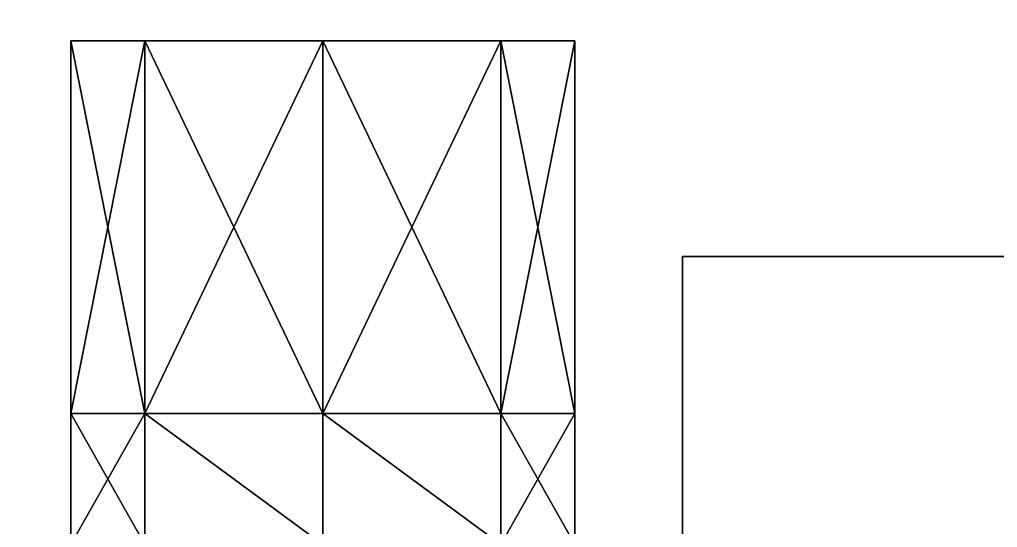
# Model space of a CAD drawing. Extents: x -150 to 2334, y -150 to 2984.
# Drawn here: x 1696.79 to 1710.37, y 2153.03 to 2160.09 of the extents above; entities that cross this region are included whole.
import ezdxf

# ---------------------------------------------------------------- set-up
doc = ezdxf.new("R2010")
doc.units = 0
for name, color, linetype in [('LAYER0', 7, 'CONTINUOUS'), ('LAYER276', 7, 'CONTINUOUS'), ('LAYER311', 7, 'CONTINUOUS'), ('LAYER582', 9, 'CONTINUOUS'), ('LAYER585', 9, 'CONTINUOUS'), ('LAYER594', 7, 'CONTINUOUS'), ('LAYER599', 7, 'CONTINUOUS'), ('LAYER631', 9, 'CONTINUOUS'), ('LAYER634', 9, 'CONTINUOUS'), ('LAYER643', 7, 'CONTINUOUS'), ('LAYER648', 7, 'CONTINUOUS'), ('LAYER680', 9, 'CONTINUOUS'), ('LAYER683', 9, 'CONTINUOUS'), ('LAYER692', 7, 'CONTINUOUS'), ('LAYER697', 7, 'CONTINUOUS'), ('LAYER73', 7, 'CONTINUOUS'), ('LAYER82', 7, 'CONTINUOUS'), ('LAYER99', 7, 'CONTINUOUS')]:
    doc.layers.add(name, color=color, linetype=linetype)

msp = doc.modelspace()

# ---------------------------------------------------------------- linework, layer by layer
at = {"layer": 'LAYER0', "invisible_edges": 1}
for points in [[(2334, 2984, -5), (-150, -150, -5), (-150, 2984, -5), (2334, 2984, -5)], [(-150, -150, -5), (2334, 2984, -5), (2334, -150, -5), (-150, -150, -5)], [(2334, -150), (-150, 2984), (-150, -150), (2334, -150)], [(-150, 2984), (2334, -150), (2334, 2984), (-150, 2984)]]:
    msp.add_3dface(points, dxfattribs=at)
at = {"layer": 'LAYER276', "invisible_edges": 1}
for points in [[(2164, 1507.122, 80), (1614, 2219.792, 80), (2164, 2219.792, 80), (2164, 1507.122, 80)], [(1614, 2219.792, 80), (2164, 1507.122, 80), (1614, 1507.122, 80), (1614, 2219.792, 80)], [(1614, 1507.122, 98), (2164, 2219.792, 98), (1614, 2219.792, 98), (1614, 1507.122, 98)], [(2164, 2219.792, 98), (1614, 1507.122, 98), (2164, 1507.122, 98), (2164, 2219.792, 98)]]:
    msp.add_3dface(points, dxfattribs=at)
at = {"layer": 'LAYER311', "invisible_edges": 1}
for points in [[(2164, 2219.792, 2349), (1614, 1507.122, 2349), (2164, 1507.122, 2349), (2164, 2219.792, 2349)], [(1614, 1507.122, 2349), (2164, 2219.792, 2349), (1614, 2219.792, 2349), (1614, 1507.122, 2349)], [(1614, 2219.792, 2331), (2164, 1507.122, 2331), (1614, 1507.122, 2331), (1614, 2219.792, 2331)], [(2164, 1507.122, 2331), (1614, 2219.792, 2331), (2164, 2219.792, 2331), (2164, 1507.122, 2331)]]:
    msp.add_3dface(points, dxfattribs=at)
at = {"layer": 'LAYER582'}
for points in [[(1698.525, 2159.792, 397.5251), (1698.525, 2154.612, 397.5251), (1697.5, 2159.792, 400), (1698.525, 2159.792, 397.5251)], [(1697.5, 2159.792, 400), (1698.525, 2154.612, 397.5251), (1697.5, 2154.612, 400), (1697.5, 2159.792, 400)], [(1698.525, 2159.792, 402.4749), (1701, 2159.792, 396.5), (1697.5, 2159.792, 400), (1698.525, 2159.792, 402.4749)], [(1697.5, 2159.792, 400), (1701, 2159.792, 396.5), (1698.525, 2159.792, 397.5251), (1697.5, 2159.792, 400)], [(1698.525, 2154.612, 397.5251), (1697.5, 2154.612, 400), (1698.525, 2159.792, 397.5251), (1698.525, 2154.612, 397.5251)], [(1698.525, 2159.792, 397.5251), (1697.5, 2154.612, 400), (1697.5, 2159.792, 400), (1698.525, 2159.792, 397.5251)], [(1698.525, 2159.792, 402.4749), (1697.5, 2159.792, 400), (1698.525, 2154.612, 402.4749), (1698.525, 2159.792, 402.4749)], [(1698.525, 2154.612, 402.4749), (1697.5, 2159.792, 400), (1697.5, 2154.612, 400), (1698.525, 2154.612, 402.4749)], [(1701, 2154.612, 396.5), (1698.525, 2154.612, 397.5251), (1701, 2159.792, 396.5), (1701, 2154.612, 396.5)], [(1701, 2159.792, 396.5), (1698.525, 2154.612, 397.5251), (1698.525, 2159.792, 397.5251), (1701, 2159.792, 396.5)], [(1701, 2159.792, 403.5), (1701, 2159.792, 396.5), (1698.525, 2159.792, 402.4749), (1701, 2159.792, 403.5)], [(1701, 2159.792, 403.5), (1698.525, 2159.792, 402.4749), (1701, 2154.612, 403.5), (1701, 2159.792, 403.5)], [(1701, 2154.612, 403.5), (1698.525, 2159.792, 402.4749), (1698.525, 2154.612, 402.4749), (1701, 2154.612, 403.5)], [(1703.475, 2154.612, 397.5251), (1701, 2154.612, 396.5), (1703.475, 2159.792, 397.5251), (1703.475, 2154.612, 397.5251)], [(1703.475, 2159.792, 397.5251), (1701, 2154.612, 396.5), (1701, 2159.792, 396.5), (1703.475, 2159.792, 397.5251)], [(1703.475, 2159.792, 402.4749), (1701, 2159.792, 403.5), (1703.475, 2154.612, 402.4749), (1703.475, 2159.792, 402.4749)], [(1703.475, 2154.612, 402.4749), (1701, 2159.792, 403.5), (1701, 2154.612, 403.5), (1703.475, 2154.612, 402.4749)], [(1703.475, 2159.792, 402.4749), (1703.475, 2159.792, 397.5251), (1701, 2159.792, 403.5), (1703.475, 2159.792, 402.4749)], [(1703.475, 2159.792, 397.5251), (1701, 2159.792, 396.5), (1701, 2159.792, 403.5), (1703.475, 2159.792, 397.5251)], [(1704.5, 2154.612, 400), (1703.475, 2154.612, 397.5251), (1704.5, 2159.792, 400), (1704.5, 2154.612, 400)], [(1704.5, 2159.792, 400), (1703.475, 2154.612, 397.5251), (1703.475, 2159.792, 397.5251), (1704.5, 2159.792, 400)], [(1703.475, 2154.612, 402.4749), (1704.5, 2154.612, 400), (1703.475, 2159.792, 402.4749), (1703.475, 2154.612, 402.4749)], [(1703.475, 2159.792, 402.4749), (1704.5, 2154.612, 400), (1704.5, 2159.792, 400), (1703.475, 2159.792, 402.4749)], [(1704.5, 2159.792, 400), (1703.475, 2159.792, 397.5251), (1703.475, 2159.792, 402.4749), (1704.5, 2159.792, 400)], [(1698.525, 2154.612, 397.5251), (1698.525, 2152.792, 397.5251), (1697.5, 2154.612, 400), (1698.525, 2154.612, 397.5251)], [(1697.5, 2154.612, 400), (1698.525, 2152.792, 397.5251), (1697.5, 2152.792, 400), (1697.5, 2154.612, 400)], [(1698.525, 2152.792, 397.5251), (1697.5, 2152.792, 400), (1698.525, 2154.612, 397.5251), (1698.525, 2152.792, 397.5251)], [(1698.525, 2154.612, 397.5251), (1697.5, 2152.792, 400), (1697.5, 2154.612, 400), (1698.525, 2154.612, 397.5251)], [(1698.525, 2154.612, 402.4749), (1697.5, 2154.612, 400), (1698.525, 2152.792, 402.4749), (1698.525, 2154.612, 402.4749)], [(1698.525, 2152.792, 402.4749), (1697.5, 2154.612, 400), (1697.5, 2152.792, 400), (1698.525, 2152.792, 402.4749)], [(1698.525, 2152.792, 397.5251), (1698.525, 2154.612, 397.5251), (1701, 2152.792, 396.5), (1698.525, 2152.792, 397.5251)], [(1701, 2152.792, 396.5), (1698.525, 2154.612, 397.5251), (1701, 2154.612, 396.5), (1701, 2152.792, 396.5)], [(1701, 2154.612, 403.5), (1698.525, 2154.612, 402.4749), (1701, 2152.792, 403.5), (1701, 2154.612, 403.5)], [(1701, 2152.792, 403.5), (1698.525, 2154.612, 402.4749), (1698.525, 2152.792, 402.4749), (1701, 2152.792, 403.5)], [(1701, 2152.792, 396.5), (1701, 2154.612, 396.5), (1703.475, 2152.792, 397.5251), (1701, 2152.792, 396.5)], [(1703.475, 2152.792, 397.5251), (1701, 2154.612, 396.5), (1703.475, 2154.612, 397.5251), (1703.475, 2152.792, 397.5251)], [(1703.475, 2154.612, 402.4749), (1701, 2154.612, 403.5), (1703.475, 2152.792, 402.4749), (1703.475, 2154.612, 402.4749)], [(1703.475, 2152.792, 402.4749), (1701, 2154.612, 403.5), (1701, 2152.792, 403.5), (1703.475, 2152.792, 402.4749)], [(1703.475, 2152.792, 397.5251), (1703.475, 2154.612, 397.5251), (1704.5, 2152.792, 400), (1703.475, 2152.792, 397.5251)], [(1704.5, 2152.792, 400), (1703.475, 2154.612, 397.5251), (1704.5, 2154.612, 400), (1704.5, 2152.792, 400)], [(1704.5, 2152.792, 400), (1704.5, 2154.612, 400), (1703.475, 2152.792, 402.4749), (1704.5, 2152.792, 400)], [(1703.475, 2152.792, 402.4749), (1704.5, 2154.612, 400), (1703.475, 2154.612, 402.4749), (1703.475, 2152.792, 402.4749)]]:
    msp.add_3dface(points, dxfattribs=at)
at = {"layer": 'LAYER585'}
for points in [[(1698.525, 2159.792, 335.5251), (1698.525, 2154.612, 335.5251), (1697.5, 2159.792, 338), (1698.525, 2159.792, 335.5251)], [(1697.5, 2159.792, 338), (1698.525, 2154.612, 335.5251), (1697.5, 2154.612, 338), (1697.5, 2159.792, 338)], [(1698.525, 2159.792, 340.4749), (1701, 2159.792, 334.5), (1697.5, 2159.792, 338), (1698.525, 2159.792, 340.4749)], [(1697.5, 2159.792, 338), (1701, 2159.792, 334.5), (1698.525, 2159.792, 335.5251), (1697.5, 2159.792, 338)], [(1698.525, 2154.612, 335.5251), (1697.5, 2154.612, 338), (1698.525, 2159.792, 335.5251), (1698.525, 2154.612, 335.5251)], [(1698.525, 2159.792, 335.5251), (1697.5, 2154.612, 338), (1697.5, 2159.792, 338), (1698.525, 2159.792, 335.5251)], [(1698.525, 2159.792, 340.4749), (1697.5, 2159.792, 338), (1698.525, 2154.612, 340.4749), (1698.525, 2159.792, 340.4749)], [(1698.525, 2154.612, 340.4749), (1697.5, 2159.792, 338), (1697.5, 2154.612, 338), (1698.525, 2154.612, 340.4749)], [(1701, 2154.612, 334.5), (1698.525, 2154.612, 335.5251), (1701, 2159.792, 334.5), (1701, 2154.612, 334.5)], [(1701, 2159.792, 334.5), (1698.525, 2154.612, 335.5251), (1698.525, 2159.792, 335.5251), (1701, 2159.792, 334.5)], [(1701, 2159.792, 341.5), (1701, 2159.792, 334.5), (1698.525, 2159.792, 340.4749), (1701, 2159.792, 341.5)], [(1701, 2159.792, 341.5), (1698.525, 2159.792, 340.4749), (1701, 2154.612, 341.5), (1701, 2159.792, 341.5)], [(1701, 2154.612, 341.5), (1698.525, 2159.792, 340.4749), (1698.525, 2154.612, 340.4749), (1701, 2154.612, 341.5)], [(1703.475, 2154.612, 335.5251), (1701, 2154.612, 334.5), (1703.475, 2159.792, 335.5251), (1703.475, 2154.612, 335.5251)], [(1703.475, 2159.792, 335.5251), (1701, 2154.612, 334.5), (1701, 2159.792, 334.5), (1703.475, 2159.792, 335.5251)], [(1703.475, 2159.792, 340.4749), (1701, 2159.792, 341.5), (1703.475, 2154.612, 340.4749), (1703.475, 2159.792, 340.4749)], [(1703.475, 2154.612, 340.4749), (1701, 2159.792, 341.5), (1701, 2154.612, 341.5), (1703.475, 2154.612, 340.4749)], [(1703.475, 2159.792, 340.4749), (1703.475, 2159.792, 335.5251), (1701, 2159.792, 341.5), (1703.475, 2159.792, 340.4749)], [(1703.475, 2159.792, 335.5251), (1701, 2159.792, 334.5), (1701, 2159.792, 341.5), (1703.475, 2159.792, 335.5251)], [(1704.5, 2154.612, 338), (1703.475, 2154.612, 335.5251), (1704.5, 2159.792, 338), (1704.5, 2154.612, 338)], [(1704.5, 2159.792, 338), (1703.475, 2154.612, 335.5251), (1703.475, 2159.792, 335.5251), (1704.5, 2159.792, 338)], [(1703.475, 2154.612, 340.4749), (1704.5, 2154.612, 338), (1703.475, 2159.792, 340.4749), (1703.475, 2154.612, 340.4749)], [(1703.475, 2159.792, 340.4749), (1704.5, 2154.612, 338), (1704.5, 2159.792, 338), (1703.475, 2159.792, 340.4749)], [(1704.5, 2159.792, 338), (1703.475, 2159.792, 335.5251), (1703.475, 2159.792, 340.4749), (1704.5, 2159.792, 338)], [(1698.525, 2154.612, 335.5251), (1698.525, 2152.792, 335.5251), (1697.5, 2154.612, 338), (1698.525, 2154.612, 335.5251)], [(1697.5, 2154.612, 338), (1698.525, 2152.792, 335.5251), (1697.5, 2152.792, 338), (1697.5, 2154.612, 338)], [(1698.525, 2152.792, 335.5251), (1697.5, 2152.792, 338), (1698.525, 2154.612, 335.5251), (1698.525, 2152.792, 335.5251)], [(1698.525, 2154.612, 335.5251), (1697.5, 2152.792, 338), (1697.5, 2154.612, 338), (1698.525, 2154.612, 335.5251)], [(1698.525, 2154.612, 340.4749), (1697.5, 2154.612, 338), (1698.525, 2152.792, 340.4749), (1698.525, 2154.612, 340.4749)], [(1698.525, 2152.792, 340.4749), (1697.5, 2154.612, 338), (1697.5, 2152.792, 338), (1698.525, 2152.792, 340.4749)], [(1698.525, 2152.792, 335.5251), (1698.525, 2154.612, 335.5251), (1701, 2152.792, 334.5), (1698.525, 2152.792, 335.5251)], [(1701, 2152.792, 334.5), (1698.525, 2154.612, 335.5251), (1701, 2154.612, 334.5), (1701, 2152.792, 334.5)], [(1701, 2154.612, 341.5), (1698.525, 2154.612, 340.4749), (1701, 2152.792, 341.5), (1701, 2154.612, 341.5)], [(1701, 2152.792, 341.5), (1698.525, 2154.612, 340.4749), (1698.525, 2152.792, 340.4749), (1701, 2152.792, 341.5)], [(1701, 2152.792, 334.5), (1701, 2154.612, 334.5), (1703.475, 2152.792, 335.5251), (1701, 2152.792, 334.5)], [(1703.475, 2152.792, 335.5251), (1701, 2154.612, 334.5), (1703.475, 2154.612, 335.5251), (1703.475, 2152.792, 335.5251)], [(1703.475, 2154.612, 340.4749), (1701, 2154.612, 341.5), (1703.475, 2152.792, 340.4749), (1703.475, 2154.612, 340.4749)], [(1703.475, 2152.792, 340.4749), (1701, 2154.612, 341.5), (1701, 2152.792, 341.5), (1703.475, 2152.792, 340.4749)], [(1703.475, 2152.792, 335.5251), (1703.475, 2154.612, 335.5251), (1704.5, 2152.792, 338), (1703.475, 2152.792, 335.5251)], [(1704.5, 2152.792, 338), (1703.475, 2154.612, 335.5251), (1704.5, 2154.612, 338), (1704.5, 2152.792, 338)], [(1704.5, 2152.792, 338), (1704.5, 2154.612, 338), (1703.475, 2152.792, 340.4749), (1704.5, 2152.792, 338)], [(1703.475, 2152.792, 340.4749), (1704.5, 2154.612, 338), (1703.475, 2154.612, 340.4749), (1703.475, 2152.792, 340.4749)]]:
    msp.add_3dface(points, dxfattribs=at)
at = {"layer": 'LAYER594', "invisible_edges": 1}
for points in [[(1692, 2170.792, 306), (2092, 2152.792, 306), (1692, 2152.792, 306), (1692, 2170.792, 306)], [(2092, 2152.792, 306), (1692, 2170.792, 306), (2092, 2170.792, 306), (2092, 2152.792, 306)], [(2092, 2170.792, 432), (1692, 2152.792, 432), (2092, 2152.792, 432), (2092, 2170.792, 432)], [(1692, 2152.792, 432), (2092, 2170.792, 432), (1692, 2170.792, 432), (1692, 2152.792, 432)]]:
    msp.add_3dface(points, dxfattribs=at)
at = {"layer": 'LAYER599', "invisible_edges": 1}
for points in [[(2078, 1570.122, 319.5), (1706, 2156.792, 319.5), (2078, 2156.792, 319.5), (2078, 1570.122, 319.5)], [(1706, 2156.792, 319.5), (2078, 1570.122, 319.5), (1706, 1570.122, 319.5), (1706, 2156.792, 319.5)], [(2078, 2156.792, 325.5), (1706, 2156.792, 319.5), (1706, 2156.792, 325.5), (2078, 2156.792, 325.5)], [(1706, 2156.792, 319.5), (2078, 2156.792, 325.5), (2078, 2156.792, 319.5), (1706, 2156.792, 319.5)], [(1706, 1570.122, 325.5), (1706, 2156.792, 319.5), (1706, 1570.122, 319.5), (1706, 1570.122, 325.5)], [(1706, 2156.792, 319.5), (1706, 1570.122, 325.5), (1706, 2156.792, 325.5), (1706, 2156.792, 319.5)], [(1706, 1570.122, 325.5), (2078, 2156.792, 325.5), (1706, 2156.792, 325.5), (1706, 1570.122, 325.5)], [(2078, 2156.792, 325.5), (1706, 1570.122, 325.5), (2078, 1570.122, 325.5), (2078, 2156.792, 325.5)]]:
    msp.add_3dface(points, dxfattribs=at)
at = {"layer": 'LAYER631'}
for points in [[(1698.525, 2159.792, 580.5251), (1698.525, 2154.612, 580.5251), (1697.5, 2159.792, 583), (1698.525, 2159.792, 580.5251)], [(1697.5, 2159.792, 583), (1698.525, 2154.612, 580.5251), (1697.5, 2154.612, 583), (1697.5, 2159.792, 583)], [(1698.525, 2159.792, 585.4749), (1701, 2159.792, 579.5), (1697.5, 2159.792, 583), (1698.525, 2159.792, 585.4749)], [(1697.5, 2159.792, 583), (1701, 2159.792, 579.5), (1698.525, 2159.792, 580.5251), (1697.5, 2159.792, 583)], [(1698.525, 2154.612, 580.5251), (1697.5, 2154.612, 583), (1698.525, 2159.792, 580.5251), (1698.525, 2154.612, 580.5251)], [(1698.525, 2159.792, 580.5251), (1697.5, 2154.612, 583), (1697.5, 2159.792, 583), (1698.525, 2159.792, 580.5251)], [(1698.525, 2159.792, 585.4749), (1697.5, 2159.792, 583), (1698.525, 2154.612, 585.4749), (1698.525, 2159.792, 585.4749)], [(1698.525, 2154.612, 585.4749), (1697.5, 2159.792, 583), (1697.5, 2154.612, 583), (1698.525, 2154.612, 585.4749)], [(1701, 2154.612, 579.5), (1698.525, 2154.612, 580.5251), (1701, 2159.792, 579.5), (1701, 2154.612, 579.5)], [(1701, 2159.792, 579.5), (1698.525, 2154.612, 580.5251), (1698.525, 2159.792, 580.5251), (1701, 2159.792, 579.5)], [(1701, 2159.792, 586.5), (1701, 2159.792, 579.5), (1698.525, 2159.792, 585.4749), (1701, 2159.792, 586.5)], [(1701, 2159.792, 586.5), (1698.525, 2159.792, 585.4749), (1701, 2154.612, 586.5), (1701, 2159.792, 586.5)], [(1701, 2154.612, 586.5), (1698.525, 2159.792, 585.4749), (1698.525, 2154.612, 585.4749), (1701, 2154.612, 586.5)], [(1703.475, 2154.612, 580.5251), (1701, 2154.612, 579.5), (1703.475, 2159.792, 580.5251), (1703.475, 2154.612, 580.5251)], [(1703.475, 2159.792, 580.5251), (1701, 2154.612, 579.5), (1701, 2159.792, 579.5), (1703.475, 2159.792, 580.5251)], [(1703.475, 2159.792, 585.4749), (1701, 2159.792, 586.5), (1703.475, 2154.612, 585.4749), (1703.475, 2159.792, 585.4749)], [(1703.475, 2154.612, 585.4749), (1701, 2159.792, 586.5), (1701, 2154.612, 586.5), (1703.475, 2154.612, 585.4749)], [(1703.475, 2159.792, 585.4749), (1703.475, 2159.792, 580.5251), (1701, 2159.792, 586.5), (1703.475, 2159.792, 585.4749)], [(1703.475, 2159.792, 580.5251), (1701, 2159.792, 579.5), (1701, 2159.792, 586.5), (1703.475, 2159.792, 580.5251)], [(1704.5, 2154.612, 583), (1703.475, 2154.612, 580.5251), (1704.5, 2159.792, 583), (1704.5, 2154.612, 583)], [(1704.5, 2159.792, 583), (1703.475, 2154.612, 580.5251), (1703.475, 2159.792, 580.5251), (1704.5, 2159.792, 583)], [(1703.475, 2154.612, 585.4749), (1704.5, 2154.612, 583), (1703.475, 2159.792, 585.4749), (1703.475, 2154.612, 585.4749)], [(1703.475, 2159.792, 585.4749), (1704.5, 2154.612, 583), (1704.5, 2159.792, 583), (1703.475, 2159.792, 585.4749)], [(1704.5, 2159.792, 583), (1703.475, 2159.792, 580.5251), (1703.475, 2159.792, 585.4749), (1704.5, 2159.792, 583)], [(1698.525, 2154.612, 580.5251), (1698.525, 2152.792, 580.5251), (1697.5, 2154.612, 583), (1698.525, 2154.612, 580.5251)], [(1697.5, 2154.612, 583), (1698.525, 2152.792, 580.5251), (1697.5, 2152.792, 583), (1697.5, 2154.612, 583)], [(1698.525, 2152.792, 580.5251), (1697.5, 2152.792, 583), (1698.525, 2154.612, 580.5251), (1698.525, 2152.792, 580.5251)], [(1698.525, 2154.612, 580.5251), (1697.5, 2152.792, 583), (1697.5, 2154.612, 583), (1698.525, 2154.612, 580.5251)], [(1698.525, 2154.612, 585.4749), (1697.5, 2154.612, 583), (1698.525, 2152.792, 585.4749), (1698.525, 2154.612, 585.4749)], [(1698.525, 2152.792, 585.4749), (1697.5, 2154.612, 583), (1697.5, 2152.792, 583), (1698.525, 2152.792, 585.4749)], [(1698.525, 2152.792, 580.5251), (1698.525, 2154.612, 580.5251), (1701, 2152.792, 579.5), (1698.525, 2152.792, 580.5251)], [(1701, 2152.792, 579.5), (1698.525, 2154.612, 580.5251), (1701, 2154.612, 579.5), (1701, 2152.792, 579.5)], [(1701, 2154.612, 586.5), (1698.525, 2154.612, 585.4749), (1701, 2152.792, 586.5), (1701, 2154.612, 586.5)], [(1701, 2152.792, 586.5), (1698.525, 2154.612, 585.4749), (1698.525, 2152.792, 585.4749), (1701, 2152.792, 586.5)], [(1701, 2152.792, 579.5), (1701, 2154.612, 579.5), (1703.475, 2152.792, 580.5251), (1701, 2152.792, 579.5)], [(1703.475, 2152.792, 580.5251), (1701, 2154.612, 579.5), (1703.475, 2154.612, 580.5251), (1703.475, 2152.792, 580.5251)], [(1703.475, 2154.612, 585.4749), (1701, 2154.612, 586.5), (1703.475, 2152.792, 585.4749), (1703.475, 2154.612, 585.4749)], [(1703.475, 2152.792, 585.4749), (1701, 2154.612, 586.5), (1701, 2152.792, 586.5), (1703.475, 2152.792, 585.4749)], [(1703.475, 2152.792, 580.5251), (1703.475, 2154.612, 580.5251), (1704.5, 2152.792, 583), (1703.475, 2152.792, 580.5251)], [(1704.5, 2152.792, 583), (1703.475, 2154.612, 580.5251), (1704.5, 2154.612, 583), (1704.5, 2152.792, 583)], [(1704.5, 2152.792, 583), (1704.5, 2154.612, 583), (1703.475, 2152.792, 585.4749), (1704.5, 2152.792, 583)], [(1703.475, 2152.792, 585.4749), (1704.5, 2154.612, 583), (1703.475, 2154.612, 585.4749), (1703.475, 2152.792, 585.4749)]]:
    msp.add_3dface(points, dxfattribs=at)
at = {"layer": 'LAYER634'}
for points in [[(1698.525, 2159.792, 518.5251), (1698.525, 2154.612, 518.5251), (1697.5, 2159.792, 521), (1698.525, 2159.792, 518.5251)], [(1697.5, 2159.792, 521), (1698.525, 2154.612, 518.5251), (1697.5, 2154.612, 521), (1697.5, 2159.792, 521)], [(1698.525, 2159.792, 523.4749), (1701, 2159.792, 517.5), (1697.5, 2159.792, 521), (1698.525, 2159.792, 523.4749)], [(1697.5, 2159.792, 521), (1701, 2159.792, 517.5), (1698.525, 2159.792, 518.5251), (1697.5, 2159.792, 521)], [(1698.525, 2154.612, 518.5251), (1697.5, 2154.612, 521), (1698.525, 2159.792, 518.5251), (1698.525, 2154.612, 518.5251)], [(1698.525, 2159.792, 518.5251), (1697.5, 2154.612, 521), (1697.5, 2159.792, 521), (1698.525, 2159.792, 518.5251)], [(1698.525, 2159.792, 523.4749), (1697.5, 2159.792, 521), (1698.525, 2154.612, 523.4749), (1698.525, 2159.792, 523.4749)], [(1698.525, 2154.612, 523.4749), (1697.5, 2159.792, 521), (1697.5, 2154.612, 521), (1698.525, 2154.612, 523.4749)], [(1701, 2154.612, 517.5), (1698.525, 2154.612, 518.5251), (1701, 2159.792, 517.5), (1701, 2154.612, 517.5)], [(1701, 2159.792, 517.5), (1698.525, 2154.612, 518.5251), (1698.525, 2159.792, 518.5251), (1701, 2159.792, 517.5)], [(1701, 2159.792, 524.5), (1701, 2159.792, 517.5), (1698.525, 2159.792, 523.4749), (1701, 2159.792, 524.5)], [(1701, 2159.792, 524.5), (1698.525, 2159.792, 523.4749), (1701, 2154.612, 524.5), (1701, 2159.792, 524.5)], [(1701, 2154.612, 524.5), (1698.525, 2159.792, 523.4749), (1698.525, 2154.612, 523.4749), (1701, 2154.612, 524.5)], [(1703.475, 2154.612, 518.5251), (1701, 2154.612, 517.5), (1703.475, 2159.792, 518.5251), (1703.475, 2154.612, 518.5251)], [(1703.475, 2159.792, 518.5251), (1701, 2154.612, 517.5), (1701, 2159.792, 517.5), (1703.475, 2159.792, 518.5251)], [(1703.475, 2159.792, 523.4749), (1701, 2159.792, 524.5), (1703.475, 2154.612, 523.4749), (1703.475, 2159.792, 523.4749)], [(1703.475, 2154.612, 523.4749), (1701, 2159.792, 524.5), (1701, 2154.612, 524.5), (1703.475, 2154.612, 523.4749)], [(1703.475, 2159.792, 523.4749), (1703.475, 2159.792, 518.5251), (1701, 2159.792, 524.5), (1703.475, 2159.792, 523.4749)], [(1703.475, 2159.792, 518.5251), (1701, 2159.792, 517.5), (1701, 2159.792, 524.5), (1703.475, 2159.792, 518.5251)], [(1704.5, 2154.612, 521), (1703.475, 2154.612, 518.5251), (1704.5, 2159.792, 521), (1704.5, 2154.612, 521)], [(1704.5, 2159.792, 521), (1703.475, 2154.612, 518.5251), (1703.475, 2159.792, 518.5251), (1704.5, 2159.792, 521)], [(1703.475, 2154.612, 523.4749), (1704.5, 2154.612, 521), (1703.475, 2159.792, 523.4749), (1703.475, 2154.612, 523.4749)], [(1703.475, 2159.792, 523.4749), (1704.5, 2154.612, 521), (1704.5, 2159.792, 521), (1703.475, 2159.792, 523.4749)], [(1704.5, 2159.792, 521), (1703.475, 2159.792, 518.5251), (1703.475, 2159.792, 523.4749), (1704.5, 2159.792, 521)], [(1698.525, 2154.612, 518.5251), (1698.525, 2152.792, 518.5251), (1697.5, 2154.612, 521), (1698.525, 2154.612, 518.5251)], [(1697.5, 2154.612, 521), (1698.525, 2152.792, 518.5251), (1697.5, 2152.792, 521), (1697.5, 2154.612, 521)], [(1698.525, 2152.792, 518.5251), (1697.5, 2152.792, 521), (1698.525, 2154.612, 518.5251), (1698.525, 2152.792, 518.5251)], [(1698.525, 2154.612, 518.5251), (1697.5, 2152.792, 521), (1697.5, 2154.612, 521), (1698.525, 2154.612, 518.5251)], [(1698.525, 2154.612, 523.4749), (1697.5, 2154.612, 521), (1698.525, 2152.792, 523.4749), (1698.525, 2154.612, 523.4749)], [(1698.525, 2152.792, 523.4749), (1697.5, 2154.612, 521), (1697.5, 2152.792, 521), (1698.525, 2152.792, 523.4749)], [(1698.525, 2152.792, 518.5251), (1698.525, 2154.612, 518.5251), (1701, 2152.792, 517.5), (1698.525, 2152.792, 518.5251)], [(1701, 2152.792, 517.5), (1698.525, 2154.612, 518.5251), (1701, 2154.612, 517.5), (1701, 2152.792, 517.5)], [(1701, 2154.612, 524.5), (1698.525, 2154.612, 523.4749), (1701, 2152.792, 524.5), (1701, 2154.612, 524.5)], [(1701, 2152.792, 524.5), (1698.525, 2154.612, 523.4749), (1698.525, 2152.792, 523.4749), (1701, 2152.792, 524.5)], [(1701, 2152.792, 517.5), (1701, 2154.612, 517.5), (1703.475, 2152.792, 518.5251), (1701, 2152.792, 517.5)], [(1703.475, 2152.792, 518.5251), (1701, 2154.612, 517.5), (1703.475, 2154.612, 518.5251), (1703.475, 2152.792, 518.5251)], [(1703.475, 2154.612, 523.4749), (1701, 2154.612, 524.5), (1703.475, 2152.792, 523.4749), (1703.475, 2154.612, 523.4749)], [(1703.475, 2152.792, 523.4749), (1701, 2154.612, 524.5), (1701, 2152.792, 524.5), (1703.475, 2152.792, 523.4749)], [(1703.475, 2152.792, 518.5251), (1703.475, 2154.612, 518.5251), (1704.5, 2152.792, 521), (1703.475, 2152.792, 518.5251)], [(1704.5, 2152.792, 521), (1703.475, 2154.612, 518.5251), (1704.5, 2154.612, 521), (1704.5, 2152.792, 521)], [(1704.5, 2152.792, 521), (1704.5, 2154.612, 521), (1703.475, 2152.792, 523.4749), (1704.5, 2152.792, 521)], [(1703.475, 2152.792, 523.4749), (1704.5, 2154.612, 521), (1703.475, 2154.612, 523.4749), (1703.475, 2152.792, 523.4749)]]:
    msp.add_3dface(points, dxfattribs=at)
at = {"layer": 'LAYER643', "invisible_edges": 1}
for points in [[(1692, 2170.792, 489), (2092, 2152.792, 489), (1692, 2152.792, 489), (1692, 2170.792, 489)], [(2092, 2152.792, 489), (1692, 2170.792, 489), (2092, 2170.792, 489), (2092, 2152.792, 489)], [(2092, 2170.792, 615), (1692, 2152.792, 615), (2092, 2152.792, 615), (2092, 2170.792, 615)], [(1692, 2152.792, 615), (2092, 2170.792, 615), (1692, 2170.792, 615), (1692, 2152.792, 615)]]:
    msp.add_3dface(points, dxfattribs=at)
at = {"layer": 'LAYER648', "invisible_edges": 1}
for points in [[(2078, 1570.122, 502.5), (1706, 2156.792, 502.5), (2078, 2156.792, 502.5), (2078, 1570.122, 502.5)], [(1706, 2156.792, 502.5), (2078, 1570.122, 502.5), (1706, 1570.122, 502.5), (1706, 2156.792, 502.5)], [(2078, 2156.792, 508.5), (1706, 2156.792, 502.5), (1706, 2156.792, 508.5), (2078, 2156.792, 508.5)], [(1706, 2156.792, 502.5), (2078, 2156.792, 508.5), (2078, 2156.792, 502.5), (1706, 2156.792, 502.5)], [(1706, 1570.122, 508.5), (1706, 2156.792, 502.5), (1706, 1570.122, 502.5), (1706, 1570.122, 508.5)], [(1706, 2156.792, 502.5), (1706, 1570.122, 508.5), (1706, 2156.792, 508.5), (1706, 2156.792, 502.5)], [(1706, 1570.122, 508.5), (2078, 2156.792, 508.5), (1706, 2156.792, 508.5), (1706, 1570.122, 508.5)], [(2078, 2156.792, 508.5), (1706, 1570.122, 508.5), (2078, 1570.122, 508.5), (2078, 2156.792, 508.5)]]:
    msp.add_3dface(points, dxfattribs=at)
at = {"layer": 'LAYER680'}
for points in [[(1698.525, 2159.792, 763.5251), (1698.525, 2154.612, 763.5251), (1697.5, 2159.792, 766), (1698.525, 2159.792, 763.5251)], [(1697.5, 2159.792, 766), (1698.525, 2154.612, 763.5251), (1697.5, 2154.612, 766), (1697.5, 2159.792, 766)], [(1698.525, 2159.792, 768.4749), (1701, 2159.792, 762.5), (1697.5, 2159.792, 766), (1698.525, 2159.792, 768.4749)], [(1697.5, 2159.792, 766), (1701, 2159.792, 762.5), (1698.525, 2159.792, 763.5251), (1697.5, 2159.792, 766)], [(1698.525, 2154.612, 763.5251), (1697.5, 2154.612, 766), (1698.525, 2159.792, 763.5251), (1698.525, 2154.612, 763.5251)], [(1698.525, 2159.792, 763.5251), (1697.5, 2154.612, 766), (1697.5, 2159.792, 766), (1698.525, 2159.792, 763.5251)], [(1698.525, 2159.792, 768.4749), (1697.5, 2159.792, 766), (1698.525, 2154.612, 768.4749), (1698.525, 2159.792, 768.4749)], [(1698.525, 2154.612, 768.4749), (1697.5, 2159.792, 766), (1697.5, 2154.612, 766), (1698.525, 2154.612, 768.4749)], [(1701, 2154.612, 762.5), (1698.525, 2154.612, 763.5251), (1701, 2159.792, 762.5), (1701, 2154.612, 762.5)], [(1701, 2159.792, 762.5), (1698.525, 2154.612, 763.5251), (1698.525, 2159.792, 763.5251), (1701, 2159.792, 762.5)], [(1701, 2159.792, 769.5), (1701, 2159.792, 762.5), (1698.525, 2159.792, 768.4749), (1701, 2159.792, 769.5)], [(1701, 2159.792, 769.5), (1698.525, 2159.792, 768.4749), (1701, 2154.612, 769.5), (1701, 2159.792, 769.5)], [(1701, 2154.612, 769.5), (1698.525, 2159.792, 768.4749), (1698.525, 2154.612, 768.4749), (1701, 2154.612, 769.5)], [(1703.475, 2154.612, 763.5251), (1701, 2154.612, 762.5), (1703.475, 2159.792, 763.5251), (1703.475, 2154.612, 763.5251)], [(1703.475, 2159.792, 763.5251), (1701, 2154.612, 762.5), (1701, 2159.792, 762.5), (1703.475, 2159.792, 763.5251)], [(1703.475, 2159.792, 768.4749), (1701, 2159.792, 769.5), (1703.475, 2154.612, 768.4749), (1703.475, 2159.792, 768.4749)], [(1703.475, 2154.612, 768.4749), (1701, 2159.792, 769.5), (1701, 2154.612, 769.5), (1703.475, 2154.612, 768.4749)], [(1703.475, 2159.792, 768.4749), (1703.475, 2159.792, 763.5251), (1701, 2159.792, 769.5), (1703.475, 2159.792, 768.4749)], [(1703.475, 2159.792, 763.5251), (1701, 2159.792, 762.5), (1701, 2159.792, 769.5), (1703.475, 2159.792, 763.5251)], [(1704.5, 2154.612, 766), (1703.475, 2154.612, 763.5251), (1704.5, 2159.792, 766), (1704.5, 2154.612, 766)], [(1704.5, 2159.792, 766), (1703.475, 2154.612, 763.5251), (1703.475, 2159.792, 763.5251), (1704.5, 2159.792, 766)], [(1703.475, 2154.612, 768.4749), (1704.5, 2154.612, 766), (1703.475, 2159.792, 768.4749), (1703.475, 2154.612, 768.4749)], [(1703.475, 2159.792, 768.4749), (1704.5, 2154.612, 766), (1704.5, 2159.792, 766), (1703.475, 2159.792, 768.4749)], [(1704.5, 2159.792, 766), (1703.475, 2159.792, 763.5251), (1703.475, 2159.792, 768.4749), (1704.5, 2159.792, 766)], [(1698.525, 2154.612, 763.5251), (1698.525, 2152.792, 763.5251), (1697.5, 2154.612, 766), (1698.525, 2154.612, 763.5251)], [(1697.5, 2154.612, 766), (1698.525, 2152.792, 763.5251), (1697.5, 2152.792, 766), (1697.5, 2154.612, 766)], [(1698.525, 2152.792, 763.5251), (1697.5, 2152.792, 766), (1698.525, 2154.612, 763.5251), (1698.525, 2152.792, 763.5251)], [(1698.525, 2154.612, 763.5251), (1697.5, 2152.792, 766), (1697.5, 2154.612, 766), (1698.525, 2154.612, 763.5251)], [(1698.525, 2154.612, 768.4749), (1697.5, 2154.612, 766), (1698.525, 2152.792, 768.4749), (1698.525, 2154.612, 768.4749)], [(1698.525, 2152.792, 768.4749), (1697.5, 2154.612, 766), (1697.5, 2152.792, 766), (1698.525, 2152.792, 768.4749)], [(1698.525, 2152.792, 763.5251), (1698.525, 2154.612, 763.5251), (1701, 2152.792, 762.5), (1698.525, 2152.792, 763.5251)], [(1701, 2152.792, 762.5), (1698.525, 2154.612, 763.5251), (1701, 2154.612, 762.5), (1701, 2152.792, 762.5)], [(1701, 2154.612, 769.5), (1698.525, 2154.612, 768.4749), (1701, 2152.792, 769.5), (1701, 2154.612, 769.5)], [(1701, 2152.792, 769.5), (1698.525, 2154.612, 768.4749), (1698.525, 2152.792, 768.4749), (1701, 2152.792, 769.5)], [(1701, 2152.792, 762.5), (1701, 2154.612, 762.5), (1703.475, 2152.792, 763.5251), (1701, 2152.792, 762.5)], [(1703.475, 2152.792, 763.5251), (1701, 2154.612, 762.5), (1703.475, 2154.612, 763.5251), (1703.475, 2152.792, 763.5251)], [(1703.475, 2154.612, 768.4749), (1701, 2154.612, 769.5), (1703.475, 2152.792, 768.4749), (1703.475, 2154.612, 768.4749)], [(1703.475, 2152.792, 768.4749), (1701, 2154.612, 769.5), (1701, 2152.792, 769.5), (1703.475, 2152.792, 768.4749)], [(1703.475, 2152.792, 763.5251), (1703.475, 2154.612, 763.5251), (1704.5, 2152.792, 766), (1703.475, 2152.792, 763.5251)], [(1704.5, 2152.792, 766), (1703.475, 2154.612, 763.5251), (1704.5, 2154.612, 766), (1704.5, 2152.792, 766)], [(1704.5, 2152.792, 766), (1704.5, 2154.612, 766), (1703.475, 2152.792, 768.4749), (1704.5, 2152.792, 766)], [(1703.475, 2152.792, 768.4749), (1704.5, 2154.612, 766), (1703.475, 2154.612, 768.4749), (1703.475, 2152.792, 768.4749)]]:
    msp.add_3dface(points, dxfattribs=at)
at = {"layer": 'LAYER683'}
for points in [[(1698.525, 2159.792, 701.5251), (1698.525, 2154.612, 701.5251), (1697.5, 2159.792, 704), (1698.525, 2159.792, 701.5251)], [(1697.5, 2159.792, 704), (1698.525, 2154.612, 701.5251), (1697.5, 2154.612, 704), (1697.5, 2159.792, 704)], [(1698.525, 2159.792, 706.4749), (1701, 2159.792, 700.5), (1697.5, 2159.792, 704), (1698.525, 2159.792, 706.4749)], [(1697.5, 2159.792, 704), (1701, 2159.792, 700.5), (1698.525, 2159.792, 701.5251), (1697.5, 2159.792, 704)], [(1698.525, 2154.612, 701.5251), (1697.5, 2154.612, 704), (1698.525, 2159.792, 701.5251), (1698.525, 2154.612, 701.5251)], [(1698.525, 2159.792, 701.5251), (1697.5, 2154.612, 704), (1697.5, 2159.792, 704), (1698.525, 2159.792, 701.5251)], [(1698.525, 2159.792, 706.4749), (1697.5, 2159.792, 704), (1698.525, 2154.612, 706.4749), (1698.525, 2159.792, 706.4749)], [(1698.525, 2154.612, 706.4749), (1697.5, 2159.792, 704), (1697.5, 2154.612, 704), (1698.525, 2154.612, 706.4749)], [(1701, 2154.612, 700.5), (1698.525, 2154.612, 701.5251), (1701, 2159.792, 700.5), (1701, 2154.612, 700.5)], [(1701, 2159.792, 700.5), (1698.525, 2154.612, 701.5251), (1698.525, 2159.792, 701.5251), (1701, 2159.792, 700.5)], [(1701, 2159.792, 707.5), (1701, 2159.792, 700.5), (1698.525, 2159.792, 706.4749), (1701, 2159.792, 707.5)], [(1701, 2159.792, 707.5), (1698.525, 2159.792, 706.4749), (1701, 2154.612, 707.5), (1701, 2159.792, 707.5)], [(1701, 2154.612, 707.5), (1698.525, 2159.792, 706.4749), (1698.525, 2154.612, 706.4749), (1701, 2154.612, 707.5)], [(1703.475, 2154.612, 701.5251), (1701, 2154.612, 700.5), (1703.475, 2159.792, 701.5251), (1703.475, 2154.612, 701.5251)], [(1703.475, 2159.792, 701.5251), (1701, 2154.612, 700.5), (1701, 2159.792, 700.5), (1703.475, 2159.792, 701.5251)], [(1703.475, 2159.792, 706.4749), (1701, 2159.792, 707.5), (1703.475, 2154.612, 706.4749), (1703.475, 2159.792, 706.4749)], [(1703.475, 2154.612, 706.4749), (1701, 2159.792, 707.5), (1701, 2154.612, 707.5), (1703.475, 2154.612, 706.4749)], [(1703.475, 2159.792, 706.4749), (1703.475, 2159.792, 701.5251), (1701, 2159.792, 707.5), (1703.475, 2159.792, 706.4749)], [(1703.475, 2159.792, 701.5251), (1701, 2159.792, 700.5), (1701, 2159.792, 707.5), (1703.475, 2159.792, 701.5251)], [(1704.5, 2154.612, 704), (1703.475, 2154.612, 701.5251), (1704.5, 2159.792, 704), (1704.5, 2154.612, 704)], [(1704.5, 2159.792, 704), (1703.475, 2154.612, 701.5251), (1703.475, 2159.792, 701.5251), (1704.5, 2159.792, 704)], [(1703.475, 2154.612, 706.4749), (1704.5, 2154.612, 704), (1703.475, 2159.792, 706.4749), (1703.475, 2154.612, 706.4749)], [(1703.475, 2159.792, 706.4749), (1704.5, 2154.612, 704), (1704.5, 2159.792, 704), (1703.475, 2159.792, 706.4749)], [(1704.5, 2159.792, 704), (1703.475, 2159.792, 701.5251), (1703.475, 2159.792, 706.4749), (1704.5, 2159.792, 704)], [(1698.525, 2154.612, 701.5251), (1698.525, 2152.792, 701.5251), (1697.5, 2154.612, 704), (1698.525, 2154.612, 701.5251)], [(1697.5, 2154.612, 704), (1698.525, 2152.792, 701.5251), (1697.5, 2152.792, 704), (1697.5, 2154.612, 704)], [(1698.525, 2152.792, 701.5251), (1697.5, 2152.792, 704), (1698.525, 2154.612, 701.5251), (1698.525, 2152.792, 701.5251)], [(1698.525, 2154.612, 701.5251), (1697.5, 2152.792, 704), (1697.5, 2154.612, 704), (1698.525, 2154.612, 701.5251)], [(1698.525, 2154.612, 706.4749), (1697.5, 2154.612, 704), (1698.525, 2152.792, 706.4749), (1698.525, 2154.612, 706.4749)], [(1698.525, 2152.792, 706.4749), (1697.5, 2154.612, 704), (1697.5, 2152.792, 704), (1698.525, 2152.792, 706.4749)], [(1698.525, 2152.792, 701.5251), (1698.525, 2154.612, 701.5251), (1701, 2152.792, 700.5), (1698.525, 2152.792, 701.5251)], [(1701, 2152.792, 700.5), (1698.525, 2154.612, 701.5251), (1701, 2154.612, 700.5), (1701, 2152.792, 700.5)], [(1701, 2154.612, 707.5), (1698.525, 2154.612, 706.4749), (1701, 2152.792, 707.5), (1701, 2154.612, 707.5)], [(1701, 2152.792, 707.5), (1698.525, 2154.612, 706.4749), (1698.525, 2152.792, 706.4749), (1701, 2152.792, 707.5)], [(1701, 2152.792, 700.5), (1701, 2154.612, 700.5), (1703.475, 2152.792, 701.5251), (1701, 2152.792, 700.5)], [(1703.475, 2152.792, 701.5251), (1701, 2154.612, 700.5), (1703.475, 2154.612, 701.5251), (1703.475, 2152.792, 701.5251)], [(1703.475, 2154.612, 706.4749), (1701, 2154.612, 707.5), (1703.475, 2152.792, 706.4749), (1703.475, 2154.612, 706.4749)], [(1703.475, 2152.792, 706.4749), (1701, 2154.612, 707.5), (1701, 2152.792, 707.5), (1703.475, 2152.792, 706.4749)], [(1703.475, 2152.792, 701.5251), (1703.475, 2154.612, 701.5251), (1704.5, 2152.792, 704), (1703.475, 2152.792, 701.5251)], [(1704.5, 2152.792, 704), (1703.475, 2154.612, 701.5251), (1704.5, 2154.612, 704), (1704.5, 2152.792, 704)], [(1704.5, 2152.792, 704), (1704.5, 2154.612, 704), (1703.475, 2152.792, 706.4749), (1704.5, 2152.792, 704)], [(1703.475, 2152.792, 706.4749), (1704.5, 2154.612, 704), (1703.475, 2154.612, 706.4749), (1703.475, 2152.792, 706.4749)]]:
    msp.add_3dface(points, dxfattribs=at)
at = {"layer": 'LAYER692', "invisible_edges": 1}
for points in [[(1692, 2170.792, 672), (2092, 2152.792, 672), (1692, 2152.792, 672), (1692, 2170.792, 672)], [(2092, 2152.792, 672), (1692, 2170.792, 672), (2092, 2170.792, 672), (2092, 2152.792, 672)], [(2092, 2170.792, 798), (1692, 2152.792, 798), (2092, 2152.792, 798), (2092, 2170.792, 798)], [(1692, 2152.792, 798), (2092, 2170.792, 798), (1692, 2170.792, 798), (1692, 2152.792, 798)]]:
    msp.add_3dface(points, dxfattribs=at)
at = {"layer": 'LAYER697', "invisible_edges": 1}
for points in [[(2078, 1570.122, 685.5), (1706, 2156.792, 685.5), (2078, 2156.792, 685.5), (2078, 1570.122, 685.5)], [(1706, 2156.792, 685.5), (2078, 1570.122, 685.5), (1706, 1570.122, 685.5), (1706, 2156.792, 685.5)], [(2078, 2156.792, 691.5), (1706, 2156.792, 685.5), (1706, 2156.792, 691.5), (2078, 2156.792, 691.5)], [(1706, 2156.792, 685.5), (2078, 2156.792, 691.5), (2078, 2156.792, 685.5), (1706, 2156.792, 685.5)], [(1706, 1570.122, 691.5), (1706, 2156.792, 685.5), (1706, 1570.122, 685.5), (1706, 1570.122, 691.5)], [(1706, 2156.792, 685.5), (1706, 1570.122, 691.5), (1706, 2156.792, 691.5), (1706, 2156.792, 685.5)], [(1706, 1570.122, 691.5), (2078, 2156.792, 691.5), (1706, 2156.792, 691.5), (1706, 1570.122, 691.5)], [(2078, 2156.792, 691.5), (1706, 1570.122, 691.5), (2078, 1570.122, 691.5), (2078, 2156.792, 691.5)]]:
    msp.add_3dface(points, dxfattribs=at)
at = {"layer": 'LAYER73', "invisible_edges": 1}
for points in [[(2139.4, 2219.795, 866), (1674, 1507.125, 866), (2139.4, 1507.125, 866), (2139.4, 2219.795, 866)], [(1674, 1507.125, 866), (2139.4, 2219.795, 866), (1674, 2219.795, 866), (1674, 1507.125, 866)], [(1674, 2219.795, 848), (2139.4, 1507.125, 848), (1674, 1507.125, 848), (1674, 2219.795, 848)], [(2139.4, 1507.125, 848), (1674, 2219.795, 848), (2139.4, 2219.795, 848), (2139.4, 1507.125, 848)]]:
    msp.add_3dface(points, dxfattribs=at)
at = {"layer": 'LAYER82', "invisible_edges": 1}
for points in [[(2139.4, 2219.795, 296), (1674, 1507.125, 296), (2139.4, 1507.125, 296), (2139.4, 2219.795, 296)], [(1674, 1507.125, 296), (2139.4, 2219.795, 296), (1674, 2219.795, 296), (1674, 1507.125, 296)], [(1674, 2219.795, 278), (2139.4, 1507.125, 278), (1674, 1507.125, 278), (1674, 2219.795, 278)], [(2139.4, 1507.125, 278), (1674, 2219.795, 278), (2139.4, 2219.795, 278), (2139.4, 1507.125, 278)]]:
    msp.add_3dface(points, dxfattribs=at)
at = {"layer": 'LAYER99', "invisible_edges": 1}
for points in [[(2139.4, 2219.795, 1934), (1674, 1507.125, 1934), (2139.4, 1507.125, 1934), (2139.4, 2219.795, 1934)], [(1674, 1507.125, 1934), (2139.4, 2219.795, 1934), (1674, 2219.795, 1934), (1674, 1507.125, 1934)], [(1674, 2219.795, 1916), (2139.4, 1507.125, 1916), (1674, 1507.125, 1916), (1674, 2219.795, 1916)], [(2139.4, 1507.125, 1916), (1674, 2219.795, 1916), (2139.4, 2219.795, 1916), (2139.4, 1507.125, 1916)]]:
    msp.add_3dface(points, dxfattribs=at)

doc.saveas('drawing.dxf')
